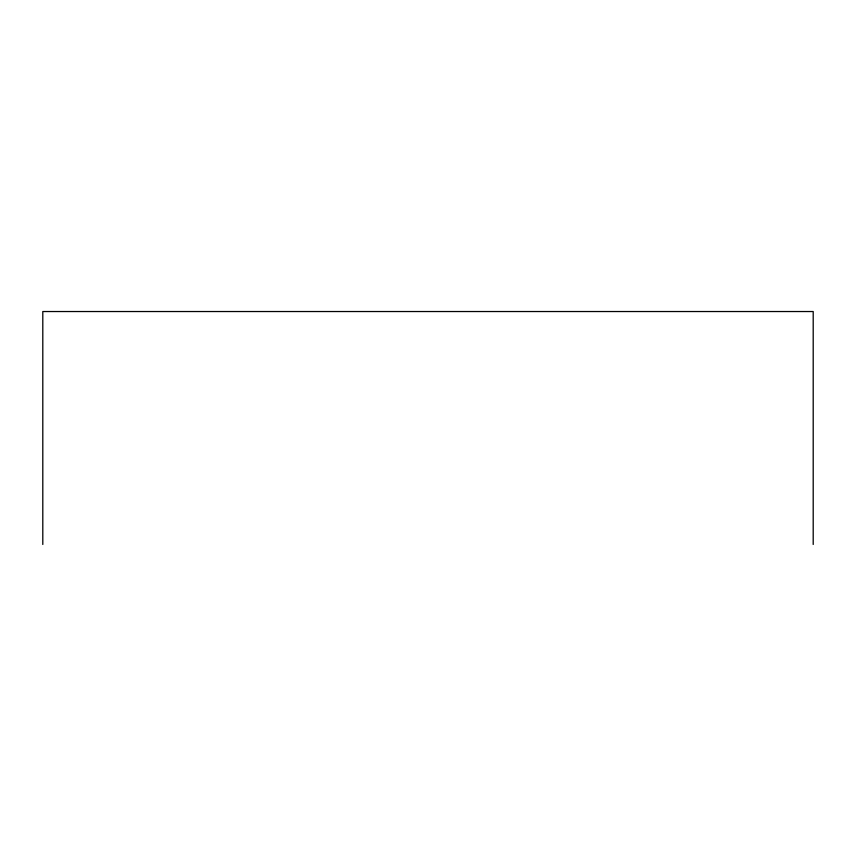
<?xml version="1.0" encoding="UTF-8"?>
<svg xmlns="http://www.w3.org/2000/svg" width="856" height="856" viewBox="0 0 856 856"><rect width="100%" height="100%" fill="white"/><g stroke="black" fill="none" stroke-linecap="round" stroke-linejoin="round"><path stroke-width="1.28" d="M813.2 544.47L813.2 311.531L42.8 311.531L42.8 544.47"/></g></svg>
